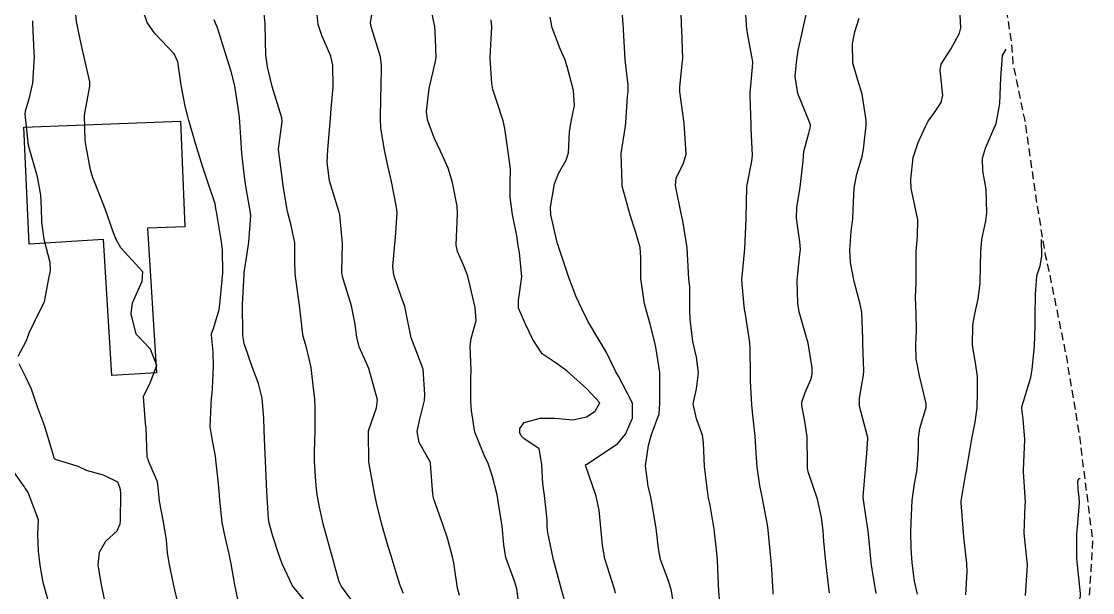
# Model space of a CAD drawing. Header units: metres. Extents: x 318500 to 325275, y 7408834 to 7428799.
# Drawn here: x 321439.9 to 321508.6, y 7409154.6 to 7409191.2 of the extents above; entities that cross this region are included whole.
import ezdxf

# ---------------------------------------------------------------- set-up
doc = ezdxf.new("R2010")
doc.units = ezdxf.units.M
doc.header["$MEASUREMENT"] = 0
doc.linetypes.add('DASHED', pattern=[0.75, 0.5, -0.25])
for name, color, linetype in [('Curvas de Nivel 1m', 11, 'Continuous'), ('Curvas de Nivel 5m', 15, 'Continuous'), ('Edificações', 30, 'Continuous')]:
    doc.layers.add(name, color=color, linetype=linetype)
doc.layers.add('Área', color=255, linetype='DASHED', plot=False)

msp = doc.modelspace()

# ---------------------------------------------------------------- linework, layer by layer
at = {"layer": 'Curvas de Nivel 1m', "flags": 128}
for points, elevation in [([(321464.443, 7409154.535), (321464.279, 7409154.946), (321464.22, 7409155.126), (321464.047, 7409155.67), (321463.655, 7409156.954), (321463.469, 7409157.556), (321463.066, 7409158.96), (321462.712, 7409160.363), (321462.587, 7409160.965), (321462.241, 7409162.867), (321462.23, 7409162.969), (321462.206, 7409164.933), (321462.211, 7409164.97), (321462.718, 7409166.439), (321462.772, 7409166.964), (321462.23, 7409168.97), (321461.613, 7409170.352), (321461.449, 7409170.982), (321461.322, 7409171.927), (321461.112, 7409172.988), (321460.582, 7409174.719), (321460.506, 7409174.997), (321460.494, 7409175.179), (321460.533, 7409176.997), (321460.357, 7409178.828), (321460.319, 7409179.001), (321460.302, 7409179.06), (321459.705, 7409181.01), (321459.563, 7409182.174), (321459.595, 7409183.012), (321459.66, 7409183.773), (321459.758, 7409185.01), (321459.821, 7409185.638), (321459.929, 7409187.008), (321459.907, 7409188.432), (321459.78, 7409189.011), (321459.205, 7409190.324), (321458.974, 7409191.023), (321458.805, 7409192.767)], 757), ([(321468.033, 7409154.421), (321467.903, 7409154.892), (321467.675, 7409156.506), (321467.6, 7409156.897), (321467.265, 7409158.09), (321467.001, 7409158.906), (321466.383, 7409160.649), (321466.323, 7409160.917), (321466.187, 7409162.882), (321466.181, 7409162.92), (321466.172, 7409162.942), (321466.151, 7409162.976), (321465.463, 7409164.23), (321465.332, 7409164.933), (321465.478, 7409165.633), (321465.785, 7409166.926), (321465.822, 7409167.31), (321465.703, 7409168.928), (321465.307, 7409170.001), (321464.93, 7409170.94), (321464.592, 7409172.628), (321464.526, 7409172.946), (321464.29, 7409173.586), (321463.823, 7409174.955), (321463.769, 7409175.502), (321463.886, 7409176.954), (321463.926, 7409177.365), (321464.037, 7409178.953), (321464.008, 7409179.311), (321463.674, 7409180.957), (321463.466, 7409181.893), (321463.233, 7409182.962), (321463, 7409184.396), (321462.964, 7409184.965), (321462.99, 7409186.437), (321463.007, 7409186.965), (321463.03, 7409188.419), (321462.971, 7409188.965), (321462.513, 7409190.475), (321462.344, 7409190.973), (321462.329, 7409191.166), (321462.542, 7409192.416)], 758), ([(321471.965, 7409152.886), (321471.711, 7409154.843), (321471.564, 7409155.331), (321471.018, 7409156.856), (321470.881, 7409157.661), (321470.784, 7409158.86), (321470.527, 7409160.451), (321470.447, 7409160.865), (321470.138, 7409162.1), (321469.873, 7409162.873), (321469.623, 7409163.408), (321469.026, 7409164.881), (321468.804, 7409166.27), (321468.772, 7409166.884), (321468.773, 7409168.333), (321468.788, 7409168.884), (321468.727, 7409170.403), (321468.794, 7409170.885), (321469.1, 7409172.049), (321469.054, 7409172.882), (321468.668, 7409174.523), (321468.577, 7409174.887), (321468.317, 7409175.553), (321467.904, 7409176.475), (321467.828, 7409176.898), (321467.841, 7409177.394), (321467.915, 7409178.897), (321467.882, 7409179.382), (321467.598, 7409180.902), (321467.313, 7409181.82), (321466.831, 7409182.914), (321466.423, 7409183.758), (321465.992, 7409184.927), (321465.933, 7409185.442), (321466.101, 7409186.926), (321466.487, 7409188.584), (321466.538, 7409188.919), (321466.508, 7409190.12), (321466.455, 7409190.921), (321466.444, 7409190.999), (321466.024, 7409192.928)], 759), ([(321481.93, 7409152.782), (321481.641, 7409154.706), (321481.459, 7409155.298), (321480.933, 7409156.717), (321480.793, 7409157.435), (321480.658, 7409158.721), (321480.358, 7409160.485), (321480.303, 7409160.727), (321480.13, 7409161.422), (321479.966, 7409162.733), (321480.163, 7409164.03), (321480.308, 7409164.589), (321480.359, 7409164.728), (321480.846, 7409166.068), (321480.889, 7409166.723), (321480.886, 7409168.058), (321480.882, 7409168.723), (321480.629, 7409170.344), (321480.542, 7409170.727), (321480.266, 7409171.815), (321480.001, 7409172.734), (321479.896, 7409173.126), (321479.663, 7409174.74), (321479.671, 7409176.087), (321479.631, 7409176.74), (321479.333, 7409177.757), (321479, 7409178.75), (321478.478, 7409180.669), (321478.464, 7409180.759), (321478.462, 7409180.83), (321478.41, 7409182.76), (321478.683, 7409184.51), (321478.708, 7409184.756), (321478.812, 7409186.408), (321478.847, 7409186.754), (321478.85, 7409187.131), (321478.667, 7409188.757), (321478.563, 7409190.716), (321478.557, 7409190.759), (321478.524, 7409191.046), (321478.417, 7409192.762)], 762), ([(321484.726, 7409153.973), (321484.674, 7409154.67), (321484.605, 7409156.129), (321484.581, 7409156.672), (321484.542, 7409157.14), (321484.361, 7409158.676), (321484.113, 7409160.205), (321484.016, 7409160.681), (321483.995, 7409160.809), (321483.748, 7409162.686), (321483.689, 7409164.21), (321483.629, 7409164.688), (321483.242, 7409165.75), (321483.025, 7409166.698), (321483.233, 7409167.677), (321483.373, 7409168.693), (321483.239, 7409169.694), (321483.008, 7409170.699), (321482.829, 7409172.145), (321482.819, 7409172.702), (321482.804, 7409174.201), (321482.756, 7409174.703), (321482.725, 7409175.115), (321482.645, 7409176.705), (321482.356, 7409178.441), (321482.291, 7409178.711), (321482.27, 7409178.802), (321481.893, 7409180.715), (321481.933, 7409181.176), (321482.404, 7409182.129), (321482.573, 7409182.708), (321482.44, 7409184.71), (321482.159, 7409186.713), (321482.163, 7409187.024), (321482.347, 7409188.711), (321482.352, 7409188.852), (321482.29, 7409190.712), (321482.281, 7409190.955), (321482.234, 7409192.713)], 763), ([(321488.153, 7409154.505), (321488.149, 7409154.619), (321488.062, 7409156.103), (321488.027, 7409156.621), (321487.859, 7409158.395), (321487.831, 7409158.624), (321487.78, 7409158.94), (321487.466, 7409160.63), (321487.304, 7409161.46), (321487.125, 7409162.635), (321487.054, 7409163.532), (321486.993, 7409164.638), (321486.859, 7409165.97), (321486.793, 7409166.644), (321486.704, 7409168.164), (321486.69, 7409168.645), (321486.68, 7409170.211), (321486.647, 7409170.646), (321486.352, 7409172.576), (321486.338, 7409172.649), (321486.285, 7409172.955), (321486.135, 7409174.653), (321486.33, 7409176.65), (321486.424, 7409178.584), (321486.425, 7409178.649), (321486.454, 7409180.585), (321486.463, 7409180.649), (321486.794, 7409182.259), (321486.818, 7409182.646), (321486.747, 7409184.335), (321486.736, 7409184.647), (321486.686, 7409186.429), (321486.687, 7409186.648), (321486.835, 7409188.298), (321486.839, 7409188.647), (321486.517, 7409190.475), (321486.476, 7409190.651), (321486.465, 7409190.706), (321486.334, 7409192.653)], 764), ([(321497.399, 7409154.5), (321497.219, 7409155.336), (321497.076, 7409156.505), (321497.011, 7409157.438), (321496.989, 7409158.507), (321497.026, 7409159.586), (321497.071, 7409160.506), (321497.19, 7409161.448), (321497.385, 7409162.501), (321497.475, 7409163.812), (321497.48, 7409164.5), (321497.566, 7409165.112), (321497.957, 7409166.494), (321497.963, 7409166.735), (321497.538, 7409168.5), (321497.33, 7409169.592), (321497.291, 7409170.504), (321497.351, 7409171.416), (321497.332, 7409172.504), (321497.285, 7409173.515), (321497.317, 7409174.505), (321497.318, 7409175.503), (321497.326, 7409176.505), (321497.411, 7409177.437), (321497.422, 7409178.504), (321497.17, 7409179.716), (321497.01, 7409180.511), (321496.981, 7409181.096), (321497.131, 7409182.509), (321497.46, 7409183.469), (321497.911, 7409184.498), (321498.098, 7409184.843), (321498.452, 7409185.314), (321498.922, 7409186.026), (321499.033, 7409186.484), (321498.869, 7409188.104), (321498.935, 7409188.486), (321499.541, 7409189.443), (321500.112, 7409190.474), (321500.183, 7409190.816), (321500.104, 7409192.474)], 767), ([(321450.02, 7409153.772), (321449.702, 7409155.135), (321449.414, 7409156.5), (321449.31, 7409157.141), (321449.254, 7409157.96), (321449.062, 7409159.145), (321448.805, 7409160.455), (321448.748, 7409161.151), (321448.669, 7409161.695), (321448.138, 7409162.944), (321448.084, 7409163.106), (321448.067, 7409163.161), (321448.012, 7409163.292), (321447.938, 7409165.163), (321447.9, 7409165.438), (321447.781, 7409167.166), (321448.209, 7409168.041), (321448.634, 7409169.154), (321448.236, 7409170.214), (321447.314, 7409171.174), (321446.98, 7409172.469), (321447.081, 7409173.178), (321447.693, 7409174.568), (321447.737, 7409175.168), (321446.323, 7409176.706), (321446.04, 7409177.193), (321445.857, 7409177.675), (321445.308, 7409179.201), (321444.643, 7409180.941), (321444.537, 7409181.208), (321444.388, 7409181.712), (321444.101, 7409183.215), (321444.046, 7409183.585), (321444.001, 7409185.217), (321444.333, 7409187.086), (321444.345, 7409187.212), (321444.325, 7409187.349), (321443.903, 7409189.219), (321443.735, 7409189.988), (321443.482, 7409191.226), (321443.405, 7409192.099)], 753), ([(321454.013, 7409153.251), (321453.638, 7409155.086), (321453.398, 7409156.435), (321453.28, 7409157.092), (321453.007, 7409158.165), (321452.814, 7409159.099), (321452.68, 7409160.533), (321452.633, 7409161.102), (321452.585, 7409161.564), (321452.421, 7409163.106), (321452.385, 7409163.348), (321452.162, 7409164.581), (321452.063, 7409165.111), (321452.059, 7409165.224), (321452.142, 7409167.111), (321452.148, 7409167.163), (321452.206, 7409167.679), (321452.275, 7409169.109), (321452.234, 7409170.043), (321452.129, 7409171.111), (321452.14, 7409171.223), (321452.257, 7409171.546), (321452.623, 7409172.757), (321452.663, 7409173.104), (321452.706, 7409173.525), (321452.871, 7409175.101), (321452.837, 7409176.587), (321452.781, 7409177.103), (321452.459, 7409179.008), (321452.44, 7409179.109), (321452.366, 7409179.525), (321451.835, 7409181.116), (321451.562, 7409181.955), (321451.192, 7409183.122), (321450.685, 7409184.879), (321450.626, 7409185.128), (321450.45, 7409185.784), (321450.182, 7409187.134), (321449.978, 7409188.63), (321449.733, 7409189.141), (321448.509, 7409190.448), (321448.013, 7409191.168), (321447.728, 7409191.976)], 754), ([(321461.866, 7409153.118), (321460.476, 7409154.993), (321460.331, 7409155.283), (321460.053, 7409156.286), (321459.898, 7409156.842), (321459.856, 7409157.003), (321459.765, 7409157.304), (321459.295, 7409159.012), (321459.054, 7409160.067), (321458.9, 7409161.018), (321458.828, 7409161.72), (321458.747, 7409163.021), (321458.743, 7409163.615), (321458.782, 7409165.021), (321458.783, 7409166.429), (321458.753, 7409167.022), (321458.707, 7409167.525), (321458.526, 7409169.025), (321458.239, 7409170.319), (321458.02, 7409171.032), (321457.966, 7409171.322), (321457.776, 7409173.035), (321457.703, 7409173.621), (321457.509, 7409175.038), (321457.475, 7409175.882), (321457.474, 7409177.039), (321457.252, 7409178.136), (321457.014, 7409179.043), (321456.74, 7409180.692), (321456.689, 7409181.047), (321456.44, 7409183.019), (321456.441, 7409183.05), (321456.666, 7409184.818), (321456.646, 7409185.048), (321456.449, 7409185.671), (321456.026, 7409187.057), (321455.733, 7409188.312), (321455.625, 7409189.063), (321455.605, 7409189.962), (321455.568, 7409191.064), (321455.463, 7409192.139)], 756), ([(321439.744, 7409169.758), (321440.242, 7409170.726), (321440.405, 7409171.111), (321440.455, 7409171.267), (321441.039, 7409172.488), (321441.421, 7409173.253), (321441.685, 7409174.64), (321441.818, 7409175.247), (321441.789, 7409175.766), (321441.4, 7409177.254), (321441.256, 7409178.347), (321441.246, 7409179.257), (321441.197, 7409180.086), (321440.969, 7409181.261), (321440.41, 7409183.27), (321440.193, 7409185.272), (321440.211, 7409185.503), (321440.45, 7409186.266), (321440.681, 7409187.267), (321440.789, 7409188.962), (321440.774, 7409189.266), (321440.686, 7409191.098), (321440.681, 7409191.268)], 752), ([(321478.037, 7409154.554), (321478, 7409154.76), (321477.982, 7409154.819), (321477.369, 7409156.767), (321477.214, 7409157.634), (321477.112, 7409158.77), (321476.996, 7409159.887), (321476.807, 7409160.78), (321476.149, 7409162.714), (321476.129, 7409162.79), (321476.132, 7409162.808), (321476.15, 7409162.816), (321476.2, 7409162.839), (321478.164, 7409164.13), (321478.676, 7409164.752), (321479.142, 7409165.789), (321479.14, 7409166.746), (321478.226, 7409168.487), (321478.059, 7409168.763), (321477.475, 7409170.004), (321476.998, 7409170.779), (321476.268, 7409172.007), (321475.885, 7409172.794), (321475.523, 7409173.566), (321475.04, 7409174.803), (321474.413, 7409176.725), (321474.383, 7409176.809), (321474.332, 7409176.96), (321473.894, 7409178.817), (321473.868, 7409179.317), (321474.137, 7409180.814), (321474.397, 7409181.486), (321474.881, 7409182.329), (321475.02, 7409182.804), (321475.087, 7409184.146), (321475.196, 7409184.802), (321475.417, 7409185.838), (321475.353, 7409186.801), (321474.954, 7409188.337), (321474.79, 7409188.807), (321474.5, 7409189.465), (321473.976, 7409190.818), (321473.854, 7409191.496)], 761), ([(321494.765, 7409154.533), (321494.497, 7409156.102), (321494.443, 7409156.536), (321494.261, 7409158.365), (321494.243, 7409158.538), (321494.105, 7409159.511), (321493.945, 7409160.543), (321493.934, 7409160.732), (321494.075, 7409162.541), (321494.16, 7409163.52), (321494.232, 7409164.477), (321494.227, 7409164.539), (321494.172, 7409164.705), (321493.684, 7409166.548), (321493.692, 7409167.063), (321493.944, 7409168.553), (321493.959, 7409168.827), (321493.905, 7409170.553), (321493.896, 7409170.913), (321493.837, 7409172.554), (321493.74, 7409173.104), (321493.351, 7409174.56), (321493.122, 7409175.762), (321493.072, 7409176.563), (321493.164, 7409177.746), (321493.263, 7409178.561), (321493.303, 7409179.634), (321493.34, 7409180.561), (321493.527, 7409181.431), (321493.854, 7409182.556), (321493.942, 7409183.03), (321494.108, 7409184.553), (321494.109, 7409184.889), (321493.867, 7409186.556), (321493.573, 7409187.466), (321493.257, 7409188.562), (321493.25, 7409189.821), (321493.399, 7409190.561), (321493.663, 7409191.429)], 766), ([(321500.517, 7409154.455), (321500.595, 7409155.922), (321500.579, 7409156.455), (321500.389, 7409158.154), (321500.358, 7409158.457), (321500.212, 7409160.366), (321500.219, 7409160.459), (321500.478, 7409162.124), (321500.542, 7409162.456), (321500.792, 7409163.825), (321500.888, 7409164.453), (321501.104, 7409165.533), (321501.234, 7409166.45), (321501.26, 7409167.404), (321501.255, 7409168.45), (321501.132, 7409169.344), (321500.945, 7409170.46), (321500.955, 7409171.774), (321501.075, 7409172.458), (321501.303, 7409173.447), (321501.417, 7409174.453), (321501.452, 7409175.583), (321501.471, 7409176.453), (321501.544, 7409177.25), (321501.794, 7409178.448), (321501.862, 7409178.953), (321501.81, 7409180.449), (321501.601, 7409181.651), (321501.579, 7409182.452), (321501.767, 7409183.103), (321502.354, 7409184.441), (321502.379, 7409184.503), (321502.444, 7409184.686), (321502.695, 7409185.973), (321502.756, 7409187.606), (321502.851, 7409189.035), (321503.1, 7409189.45)], 768), ([(321504.341, 7409154.405), (321504.444, 7409156.024), (321504.456, 7409156.404), (321504.427, 7409156.758), (321504.258, 7409158.407), (321504.317, 7409160.207), (321504.327, 7409160.407), (321504.216, 7409162.342), (321504.195, 7409162.409), (321504.195, 7409162.454), (321504.287, 7409164.408), (321504.19, 7409165.713), (321504.101, 7409166.411), (321504.109, 7409166.504), (321504.207, 7409166.848), (321504.576, 7409168.054), (321504.668, 7409168.403), (321504.77, 7409168.936), (321504.91, 7409170.4), (321504.944, 7409171.726), (321504.964, 7409172.4), (321504.982, 7409173.717), (321505.05, 7409174.922), (321505.272, 7409175.547), (321505.388, 7409176.168), (321505.37, 7409177.24)], 769), ([(321445.34, 7409153.877), (321445.054, 7409155.2), (321444.879, 7409156.374), (321444.956, 7409157.201), (321445.369, 7409157.899), (321446.081, 7409158.559), (321446.27, 7409159.005), (321446.297, 7409159.187), (321446.318, 7409160.986), (321446.298, 7409161.187), (321446.266, 7409161.333), (321446.125, 7409161.68), (321445.207, 7409162.121), (321444.132, 7409162.438), (321443.597, 7409162.68), (321442.139, 7409163.125), (321442.08, 7409163.182), (321442.051, 7409163.241), (321442.001, 7409163.383), (321441.444, 7409165.251), (321441, 7409166.445), (321440.718, 7409167.262), (321440.592, 7409167.652), (321440.212, 7409168.451), (321439.803, 7409169.274)], 752), ([(321441.855, 7409153.4), (321441.347, 7409155.25), (321441.154, 7409156.357), (321441.04, 7409157.255), (321441.011, 7409158.321), (321441.051, 7409159.256), (321440.372, 7409161.01), (321440.213, 7409161.269), (321440.176, 7409161.325), (321440.121, 7409161.409), (321438.8, 7409163.283)], 751)]:
    msp.add_lwpolyline(points, dxfattribs=dict(at, elevation=elevation))
at = {"layer": 'Curvas de Nivel 5m', "flags": 128}
for points, elevation in [([(321491.768, 7409154.574), (321491.718, 7409154.901), (321491.537, 7409156.578), (321491.407, 7409157.904), (321491.359, 7409158.581), (321491.261, 7409159.424), (321490.987, 7409160.587), (321490.408, 7409162.335), (321490.354, 7409162.597), (321490.362, 7409162.806), (321490.338, 7409164.597), (321490.185, 7409165.603), (321489.991, 7409166.603), (321489.996, 7409166.81), (321490.213, 7409167.441), (321490.564, 7409168.256), (321490.664, 7409168.593), (321490.649, 7409169.009), (321490.388, 7409170.598), (321490.258, 7409171.112), (321489.826, 7409172.607), (321489.738, 7409173.158), (321489.697, 7409174.609), (321489.847, 7409176.129), (321489.898, 7409176.606), (321489.856, 7409177.088), (321489.645, 7409178.611), (321489.68, 7409179.301), (321489.874, 7409180.608), (321490.069, 7409182.268), (321490.097, 7409182.605), (321490.13, 7409182.888), (321490.432, 7409184.066), (321490.55, 7409184.487), (321490.544, 7409184.598), (321490.444, 7409184.868), (321489.728, 7409186.611), (321489.557, 7409187.69), (321489.644, 7409188.613), (321489.758, 7409189.354), (321490.028, 7409190.607), (321490.126, 7409191.006), (321490.48, 7409192.601)], 765), ([(321458.027, 7409154.187), (321457.322, 7409155.037), (321456.658, 7409156.44), (321456.455, 7409157.046), (321456.078, 7409158.227), (321455.837, 7409159.054), (321455.787, 7409159.363), (321455.69, 7409161.056), (321455.618, 7409162.541), (321455.596, 7409163.058), (321455.54, 7409164.438), (321455.513, 7409165.06), (321455.484, 7409165.757), (321455.377, 7409167.062), (321455.15, 7409168.006), (321454.754, 7409169.072), (321454.242, 7409170.573), (321454.15, 7409171.082), (321454.144, 7409171.19), (321454.135, 7409173.082), (321454.229, 7409175.011), (321454.232, 7409175.081), (321454.237, 7409175.145), (321454.308, 7409175.635), (321454.529, 7409177.077), (321454.651, 7409178.78), (321454.627, 7409179.076), (321454.38, 7409180.413), (321454.272, 7409181.082), (321454.078, 7409182.757), (321454.052, 7409183.085), (321454.033, 7409183.468), (321453.922, 7409185.088), (321453.848, 7409185.69), (321453.624, 7409187.093), (321453.405, 7409188.021), (321453.061, 7409189.101), (321452.516, 7409190.81), (321452.397, 7409191.111), (321452.307, 7409191.328)], 755), ([(321474.801, 7409154.026), (321474.573, 7409154.802), (321474.068, 7409156.699), (321474.04, 7409156.81), (321473.702, 7409158.431), (321473.666, 7409158.816), (321473.655, 7409159.258), (321473.498, 7409160.819), (321473.382, 7409161.57), (321473.32, 7409162.822), (321473.142, 7409163.808), (321472.166, 7409164.476), (321471.986, 7409164.66), (321471.915, 7409164.844), (321471.901, 7409165.117), (321472.18, 7409165.503), (321473.221, 7409165.788), (321474.184, 7409165.775), (321475.301, 7409165.681), (321476.186, 7409165.867), (321476.732, 7409166.242), (321477.029, 7409166.778), (321476.213, 7409167.666), (321474.946, 7409168.803), (321474.235, 7409169.313), (321473.339, 7409169.921), (321472.751, 7409170.832), (321472.265, 7409171.816), (321471.83, 7409172.847), (321471.813, 7409173.321), (321472.042, 7409174.844), (321471.885, 7409176.406), (321471.804, 7409176.848), (321471.71, 7409177.479), (321471.438, 7409178.854), (321471.288, 7409179.945), (321471.296, 7409180.856), (321471.301, 7409181.758), (321471.156, 7409182.859), (321470.941, 7409184.354), (321470.845, 7409184.864), (321470.457, 7409186.02), (321470.172, 7409186.873), (321470.105, 7409187.243), (321470.006, 7409188.875), (321470.019, 7409189.353), (321470.11, 7409190.874), (321470.065, 7409191.336)], 760), ([(321507.96, 7409148.14), (321507.903, 7409148.361), (321507.891, 7409148.431), (321507.655, 7409150.363), (321507.62, 7409150.737), (321507.495, 7409152.365), (321507.514, 7409152.869), (321507.852, 7409154.362), (321507.86, 7409154.545), (321507.659, 7409156.364), (321507.617, 7409156.822), (321507.621, 7409158.365), (321507.664, 7409158.797), (321507.806, 7409160.363), (321507.779, 7409160.71), (321507.711, 7409161.204), (321507.686, 7409161.722), (321507.754, 7409161.911), (321507.83, 7409161.92)], 770)]:
    msp.add_lwpolyline(points, dxfattribs=dict(at, elevation=elevation))
at = {"layer": 'Edificações'}
msp.add_lwpolyline([(321440.112, 7409184.453), (321450.157, 7409184.84), (321450.418, 7409178.059), (321448.031, 7409177.967), (321448.605, 7409168.688), (321445.748, 7409168.511), (321445.209, 7409177.237), (321440.454, 7409176.943)], close=True, dxfattribs=at)
at = {"layer": 'Área', "flags": 128}
msp.add_lwpolyline([(321000, 7409940.627), (321000, 7409940.627), (321007.456, 7409936.276), (321012.441, 7409933.633), (321016.228, 7409930.955), (321016.57, 7409930.695), (321021.633, 7409927.784), (321024.595, 7409926.546), (321027.874, 7409924.416), (321028.82, 7409923.718), (321029.392, 7409923.279), (321034.546, 7409918.847), (321039.276, 7409914.675), (321041.605, 7409912.523), (321049.828, 7409905.622), (321055.76, 7409899.577), (321058.829, 7409896.602), (321065.221, 7409891.755), (321069.238, 7409888.84), (321072.947, 7409885.609), (321075.284, 7409883.539), (321079.409, 7409879.985), (321080.368, 7409879.118), (321091.663, 7409869.263), (321094.211, 7409867.208), (321095.04, 7409866.379), (321103.538, 7409858.916), (321106.913, 7409856.281), (321108.559, 7409854.735), (321115.488, 7409848.271), (321125.211, 7409840.087), (321133.848, 7409830.606), (321138.06, 7409825.477), (321138.966, 7409824.164), (321144.448, 7409818.324), (321147.727, 7409813.836), (321151.435, 7409809.507), (321155.715, 7409804.619), (321159.718, 7409799.502), (321164.751, 7409793.588), (321170.165, 7409786.666), (321177.67, 7409777.951), (321179.566, 7409775.27), (321180.799, 7409773.925), (321188.755, 7409764.155), (321190.508, 7409761.726), (321190.804, 7409761.413), (321191.394, 7409760.835), (321194.629, 7409757.026), (321194.911, 7409756.716), (321197.524, 7409753.212), (321199.284, 7409750.948), (321201.169, 7409748.049), (321203.431, 7409744.856), (321207.14, 7409740.085), (321212.462, 7409733.343), (321214.157, 7409730.71), (321217.485, 7409726.345), (321218.266, 7409725.211), (321218.497, 7409724.69), (321220.396, 7409722.217), (321220.744, 7409721.848), (321223.066, 7409718.98), (321225.164, 7409715.793), (321229.499, 7409710.452), (321231.237, 7409707.657), (321231.652, 7409707.119), (321233.416, 7409704.967), (321233.839, 7409704.532), (321236.203, 7409701.272), (321237.075, 7409700.219), (321237.858, 7409699.045), (321241.444, 7409694.352), (321244.903, 7409689.518), (321246.009, 7409688.3), (321249.333, 7409683.481), (321250.773, 7409680.877), (321259.17, 7409670.37), (321260.888, 7409668.2), (321263.498, 7409664.699), (321264.543, 7409662.93), (321265.578, 7409661.44), (321268.986, 7409656.955), (321274.959, 7409649.383), (321275.75, 7409648.279), (321278.947, 7409643.974), (321281.264, 7409640.762), (321284.675, 7409635.874), (321284.877, 7409635.687), (321286.012, 7409634.384), (321287.232, 7409632.639), (321287.485, 7409632.452), (321294.1, 7409622.695), (321296.39, 7409619.592), (321300.716, 7409614.52), (321302.318, 7409612.559), (321303.431, 7409610.952), (321307.183, 7409605.933), (321308.8, 7409603.611), (321315.244, 7409595.226), (321315.86, 7409594.476), (321316.209, 7409593.826), (321319.037, 7409589.911), (321325.345, 7409581.736), (321325.81, 7409580.828), (321329.863, 7409575.38), (321332.363, 7409572.28), (321334.985, 7409567.948), (321335.719, 7409566.927), (321336.211, 7409566.318), (321341.038, 7409560.093), (321345.358, 7409553.397), (321349.039, 7409548.749), (321349.927, 7409547.381), (321358.871, 7409534.712), (321363.453, 7409528.21), (321365.069, 7409525.863), (321366.993, 7409522.977), (321369.424, 7409519.609), (321371.612, 7409516.072), (321371.928, 7409515.591), (321374.344, 7409512.624), (321377.978, 7409507.054), (321379.55, 7409505.152), (321379.891, 7409504.668), (321381.11, 7409503.241), (321382.207, 7409501.562), (321387.823, 7409493.666), (321391.835, 7409487.779), (321393.115, 7409485.801), (321394.652, 7409483.729), (321395.878, 7409482.257), (321398.155, 7409478.981), (321398.613, 7409478.227), (321400.046, 7409476.274), (321400.962, 7409474.929), (321402.166, 7409473.123), (321403.13, 7409471.561), (321405.836, 7409467.809), (321409.546, 7409461.984), (321412.024, 7409457.925), (321414.342, 7409453.87), (321415.201, 7409451.514), (321419.09, 7409444.486), (321420.559, 7409441.827), (321420.769, 7409441.541), (321423.293, 7409436.567), (321425.414, 7409432.422), (321425.605, 7409431.84), (321426.83, 7409429.343), (321427.431, 7409427.925), (321430.154, 7409423.439), (321430.687, 7409422.263), (321430.876, 7409421.899), (321431.553, 7409420.632), (321431.655, 7409420.415), (321432.473, 7409418.788), (321432.877, 7409418.007), (321433.6, 7409416.733), (321434.205, 7409415.391), (321435.972, 7409412.145), (321437.058, 7409409.806), (321437.966, 7409408.261), (321438.171, 7409407.696), (321439.142, 7409405.883), (321439.292, 7409405.566), (321439.388, 7409405.402), (321442.699, 7409399.116), (321443.964, 7409395.846), (321446.054, 7409391.637), (321447.266, 7409389.052), (321451.937, 7409381.132), (321452.399, 7409379.918), (321453.932, 7409376.705), (321457.751, 7409369.876), (321457.975, 7409369.071), (321460.995, 7409363.59), (321461.646, 7409362.509), (321463.378, 7409357.893), (321465.46, 7409352.509), (321466.709, 7409348.26), (321466.991, 7409346.661), (321467.358, 7409345.233), (321468.24, 7409341.35), (321468.905, 7409339.146), (321469.748, 7409335.582), (321470.122, 7409334.567), (321472.15, 7409326.841), (321472.382, 7409325.152), (321473.955, 7409319.793), (321475.664, 7409313.663), (321476.193, 7409310.722), (321477.357, 7409306.104), (321477.537, 7409305.763), (321477.871, 7409304.622), (321478.726, 7409301.461), (321479.181, 7409299.557), (321480.183, 7409295.289), (321480.501, 7409294.252), (321481.162, 7409291.236), (321481.481, 7409290.134), (321483.359, 7409282.795), (321483.818, 7409281.324), (321484.516, 7409278.472), (321485.571, 7409274.885), (321486.118, 7409273.197), (321486.283, 7409272.079), (321487.235, 7409268.611), (321488.177, 7409263.928), (321488.24, 7409263.746), (321489.377, 7409260.034), (321489.689, 7409259.184), (321490.991, 7409253.798), (321491.3, 7409252.488), (321492.102, 7409249.925), (321493.863, 7409242.898), (321494.578, 7409240.41), (321494.847, 7409238.005), (321496.269, 7409232.118), (321496.909, 7409226.22), (321497.582, 7409222.684), (321498.534, 7409218.917), (321498.934, 7409214.593), (321499.745, 7409210.465), (321500.72, 7409206.217), (321501.144, 7409203.517), (321501.893, 7409198.496), (321502.009, 7409197.578), (321502.429, 7409195.895), (321503.427, 7409189.93), (321503.531, 7409188.48), (321504.281, 7409184.875), (321505.023, 7409179.75), (321505.598, 7409176.244), (321505.831, 7409175.209), (321506.954, 7409169.689), (321507.759, 7409164.87), (321508.635, 7409157.901), (321508.256, 7409151.776), (321508.424, 7409148.352), (321508.249, 7409147.257), (321508.185, 7409146.237), (321508.147, 7409145.238), (321507.956, 7409140.459), (321507.904, 7409139.297), (321507.929, 7409138.764), (321507.94, 7409136.91), (321507.809, 7409130.763), (321507.691, 7409127.04), (321507.711, 7409125.791), (321507.558, 7409120.93), (321507.479, 7409118.923), (321507.45, 7409116.869), (321507.449, 7409116.076), (321507.401, 7409114.763), (321507.411, 7409114.429), (321507.311, 7409112.819), (321507.213, 7409111.491), (321506.978, 7409110.212), (321506.841, 7409106.3), (321506.9, 7409103.3), (321506.91, 7409098.631), (321506.805, 7409095.544), (321506.457, 7409090.793), (321506.371, 7409085.948)], dxfattribs=at)

doc.saveas('drawing.dxf')
